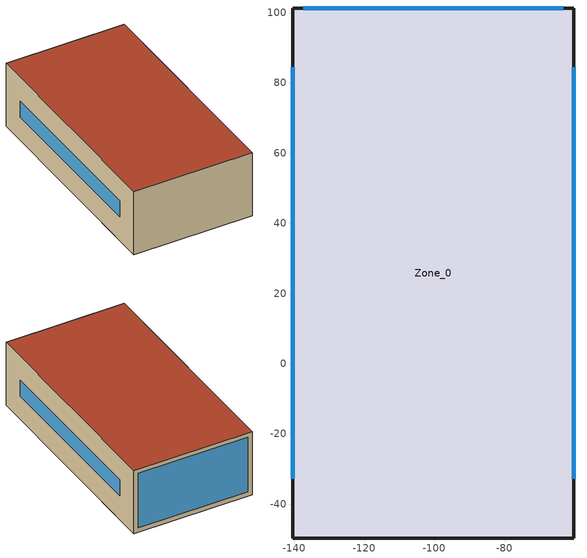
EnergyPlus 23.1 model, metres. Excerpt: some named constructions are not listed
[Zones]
Zone_0
 floor ground (Zone_0:f4UnderGroundSlabCF): -140.36,-49.67 -140.36,101.37 -60.28,101.37 -60.28,-49.67 z0
 wall outside (90.1-2019 Nonresidential CZ 0 Exterior Wall (Mass)): -140.36,-49.67 -60.28,-49.67 -60.28,101.37 -140.36,101.37 -140.36,-49.67 z0:45.38
 window (90.1-2019 Nonresidential CZ 0 Glazing (Operable)): -60.28,-32.82 -60.28,84.52 / -140.36,84.52 -140.36,-32.82 z16.85:28.53; -63.33,101.37 -137.32,101.37 z3.04:42.33
 roof outside (90.1-2019 Nonresidential CZ 0 Exterior Roof (Mass)): -140.36,-49.67 -60.28,-49.67 -60.28,101.37 -140.36,101.37 z45.38
[Schedule:Day:Hourly]
143fa4ec-fd82-4be0-be8e-f5ae8084ffd6: Fraction, 0, 0, 0, 0, 0, 1, 1, 1, 0, 0, 0, 1, 1, 1, 1, 1, 0, 0, 0, 0, 0, 0, 0, 0
b519e613-69d1-4143-9f08-65667a0f89f6: Fraction, 1, 1, 1, 1, 1, 1, 1, 1, 0, 0, 0, 1, 1, 1, 1, 0, 0, 0, 1, 1, 1, 1, 1, 1
0c94f40f-bb55-431a-93da-a01702a68468: Fraction, 1, 1, 1, 1, 1, 1, 1, 1, 0, 0, 1, 1, 1, 1, 1, 1, 1, 0, 0, 0, 0, 0, 0, 1
eed79e0d-8620-4bb3-87a4-833a199fbfc1: Fraction, 1, 1, 1, 1, 1, 1, 1, 1, 1, 0, 0, 0, 0, 0, 0, 0, 0, 0, 0, 0, 0, 1, 1, 1
ec2b9fd4-14e4-48e9-a44a-afc526686127: Fraction, 1, 1, 1, 1, 1, 1, 1, 1, 0, 0, 1, 1, 1, 1, 1, 1, 1, 1, 0, 0, 0, 0, 1, 1
32ef3fd3-44a7-458d-8d1d-25ee09505466: Fraction, 1, 1, 1, 1, 1, 1, 1, 1, 0, 0, 1, 0, 0, 0, 1, 1, 1, 1, 1, 1, 1, 1, 1, 1
b7ea1b4c-c6ec-44d7-bcc5-b01660e99775: Fraction, 1, 1, 1, 1, 1, 1, 1, 1, 0, 0, 0, 0, 0, 0, 0, 0, 0, 1, 1, 1, 1, 1, 1, 1
9b1912a1-9718-436a-9754-95d6e9614e98: Fraction, 1, 1, 1, 1, 1, 1, 1, 1, 0, 0, 0, 1, 1, 0, 0, 0, 0, 0, 0, 0, 1, 1, 1, 1
3288f521-f770-4658-83dd-61363a488cea: Fraction, 1, 1, 1, 1, 1, 1, 1, 1, 0, 0, 1, 1, 1, 1, 0, 0, 1, 0, 0, 0, 0, 1, 1, 1
23981e3b-cf52-4816-b7bf-5bda22c65c79: Fraction, 1, 1, 1, 1, 1, 1, 1, 1, 1, 0, 1, 1, 1, 1, 1, 1, 1, 0, 0, 0, 0, 0, 1, 1
dc41c013-c3c8-44f0-89eb-99215e6d3b43: Fraction, 1, 1, 1, 1, 1, 1, 1, 1, 0, 0, 1, 1, 1, 0, 1, 1, 0, 0, 1, 1, 1, 1, 1, 1
b9f00fc2-6d06-4e31-b919-4ea4a92ab7f1: Fraction, 1, 1, 1, 1, 1, 1, 1, 1, 1, 0, 0, 0, 0, 1, 0, 0, 0, 0, 0, 0, 0, 1, 1, 1
4e2ed3ee-902f-4381-94fd-6fd0f61aff54: Fraction, 1, 1, 1, 1, 1, 1, 1, 1, 0, 0, 0, 1, 1, 1, 1, 0, 0, 0, 0, 0, 0, 0, 0, 0
0aba5482-d8d5-4fb7-9d0b-086ab8c5a3ab: Fraction, 0, 1, 1, 1, 1, 1, 1, 0, 0, 0, 1, 1, 1, 1, 0, 0, 0, 0, 0, 0, 1, 1, 1, 0
31dd8569-f5a0-477f-a7a9-72d178d0b6eb: Fraction, 0, 0, 0, 0, 0, 0, 0, 0, 0, 0, 0, 1, 1, 0, 0, 1, 0, 0, 0, 0, 0, 0, 0, 0
a91c2348-5494-467a-9ad4-47cefd4247c4: Fraction, 0, 0, 0, 0, 0, 0, 0, 0, 0, 0, 0, 1, 1, 1, 1, 0, 0, 0, 0, 0, 0, 0, 0, 0
c8225d77-0f65-4cda-87a4-d3f0352835f2: Fraction, 0, 0, 0, 0, 0, 0, 0, 0, 0, 0, 0, 1, 0, 0, 0, 0, 0, 0, 0, 0, 0, 0, 0, 0
54bab6fc-58f0-4802-836f-e61a228652e0: Fraction, 0, 0, 0, 0, 1, 0, 0, 0, 0, 0, 0, 1, 1, 1, 0, 0, 0, 0, 0, 0, 0, 0, 0, 0
97140d55-8a58-4cc1-aebb-44be6b9ada18: Fraction, 0, 0, 0, 0, 1, 0, 0, 0, 0, 0, 0, 1, 1, 1, 0, 1, 1, 1, 0, 0, 1, 1, 1, 1
a8720592-26cf-44ce-8de6-aa57896070e2: Fraction, 1, 1, 1, 1, 1, 1, 1, 1, 1, 1, 1, 1, 1, 1, 1, 1, 1, 1, 1, 1, 1, 1, 1, 1
eb0a4045-f269-4873-94cb-e1a0002797f4: Fraction, 1, 1, 1, 0, 1, 1, 1, 1, 0, 1, 1, 1, 1, 1, 1, 1, 1, 1, 1, 1, 1, 1, 1, 1
8e3a63ec-e5eb-49fc-ac91-7d3725991bd5: Fraction, 1, 1, 1, 1, 1, 1, 1, 1, 1, 0, 0, 0, 1, 1, 0, 0, 1, 1, 1, 1, 1, 1, 1, 1
5d95e27c-e274-4b02-b8b2-ed242221e820: Fraction, 1, 1, 1, 1, 1, 1, 1, 1, 1, 0, 0, 1, 1, 0, 1, 0, 1, 1, 0, 1, 0, 0, 1, 0
672a72c0-6570-40b0-b6b6-3160fcf7dcc4: Fraction, 0, 1, 1, 1, 1, 1, 1, 1, 1, 1, 1, 1, 1, 0, 0, 0, 0, 0, 0, 0, 1, 1, 1, 1
a68df278-e82b-433b-81bc-79d8fb3064b1: Fraction, 1, 1, 1, 1, 1, 1, 1, 1, 1, 1, 1, 1, 0, 0, 0, 0, 0, 0, 0, 1, 1, 1, 1, 1
70960cfb-3b7e-450f-852b-40fe477ecd8b: Fraction, 1, 1, 1, 1, 1, 1, 1, 1, 1, 1, 1, 1, 1, 1, 0, 1, 1, 1, 0, 1, 1, 1, 1, 1
ba5a0690-2b16-46ce-9d33-d44837c569b7: Fraction, 1, 1, 1, 1, 1, 1, 1, 1, 1, 0, 0, 0, 0, 0, 0, 0, 0, 0, 0, 0, 1, 1, 1, 1
1d64ef77-297b-4138-b4ef-e921b686219a: Fraction, 1, 1, 1, 1, 1, 1, 1, 1, 0, 0, 0, 0, 1, 1, 1, 1, 0, 0, 0, 0, 0, 0, 1, 0
1dfa6979-8ca6-41f4-b3b1-93561d8e80d6: Fraction, 1, 1, 1, 1, 1, 1, 1, 1, 1, 1, 0, 1, 1, 1, 1, 0, 0, 0, 0, 0, 1, 1, 1, 0
e8f29ff4-adcd-4795-81d3-ec93a8832ae4: Fraction, 1, 1, 1, 1, 1, 1, 1, 1, 1, 0, 0, 0, 0, 1, 1, 1, 1, 1, 1, 1, 1, 1, 1, 1
21c3c76e-2a74-4107-aea6-e462b5d2bac3: Fraction, 1, 1, 1, 1, 1, 1, 1, 1, 1, 1, 0, 0, 0, 0, 0, 0, 0, 1, 0, 1, 1, 1, 1, 1
33c30d81-f00b-4923-865c-eb940213e196: Fraction, 1, 1, 1, 1, 1, 1, 1, 1, 0, 0, 0, 0, 0, 0, 0, 0, 0, 0, 0, 1, 1, 1, 1, 1
4dcc0d88-ce8f-424f-bdc4-384027354f76: Fraction, 1, 1, 1, 1, 1, 1, 1, 1, 0, 0, 0, 0, 1, 0, 1, 0, 1, 1, 1, 1, 0, 1, 1, 1
139e9da0-f471-449e-95c9-bd66a169b3d5: Fraction, 1, 1, 1, 1, 1, 1, 1, 1, 0, 0, 0, 0, 1, 0, 0, 0, 0, 0, 0, 0, 0, 1, 1, 1
e446d5ab-0ebf-474a-a924-2696d8246296: Fraction, 1, 1, 1, 1, 1, 1, 1, 1, 0, 0, 0, 1, 0, 1, 1, 0, 0, 0, 0, 0, 0, 0, 0, 1
91b09dac-9773-4940-9d5b-9cba7ea195d4: Fraction, 1, 1, 0, 0, 1, 1, 0, 1, 0, 0, 0, 0, 1, 0, 0, 0, 0, 0, 0, 0, 0, 0, 0, 0
e93989c7-9a69-4a74-97c3-c1c8d2119446: Fraction, 0, 0, 1, 0, 0, 0, 1, 0, 0, 0, 0, 0, 0, 1, 1, 0, 0, 0, 0, 0, 0, 0, 0, 0
9205a9fa-4173-4ecf-b415-1e0855e73fb6: Fraction, 0, 0, 0, 0, 0, 0, 0, 0, 0, 0, 0, 1, 1, 1, 1, 1, 0, 0, 0, 0, 0, 0, 1, 0
d3ba785d-687a-47d8-8b2f-c6f370d87fea: Fraction, 1, 1, 0, 0, 1, 0, 0, 1, 0, 0, 0, 1, 1, 1, 1, 0, 0, 0, 0, 0, 0, 0, 0, 0
958b1353-7e49-44e6-a468-30d1afddd5ae: Fraction, 0, 1, 0, 1, 1, 1, 1, 1, 0, 0, 0, 1, 1, 1, 1, 1, 0, 0, 0, 0, 0, 0, 0, 0
1aa83115-a740-43a4-ac93-b782b9c722ed: Fraction, 0, 1, 1, 1, 1, 1, 1, 1, 0, 0, 0, 0, 1, 1, 1, 1, 0, 0, 0, 0, 0, 0, 0, 0
954e2182-5d92-4fb9-ad4f-e24c1f51880f: Fraction, 0, 0, 0, 1, 1, 0, 0, 1, 0, 0, 0, 1, 1, 1, 1, 1, 0, 0, 0, 0, 0, 0, 0, 0
6e97915d-987b-42ad-a6e1-8e4f6c716ee5: Fraction, 0, 1, 1, 1, 1, 0, 0, 1, 0, 0, 0, 0, 0, 0, 0, 0, 0, 0, 0, 0, 0, 0, 1, 1
2b4470f0-7093-48e0-94a6-9aa36e9becdb: Fraction, 1, 1, 1, 1, 1, 0, 0, 0, 1, 1, 1, 0, 0, 0, 0, 0, 1, 1, 1, 1, 1, 1, 1, 1
0ba6cd0d-fc84-448c-85f8-98eede62dabd: Fraction, 1, 1, 0, 1, 1, 1, 0, 1, 1, 1, 1, 1, 1, 0, 0, 1, 1, 1, 1, 1, 1, 1, 1, 1
f5aec003-f357-4df3-aad9-224c82d11db5: Fraction, 1, 1, 1, 1, 1, 1, 1, 1, 1, 1, 1, 0, 0, 0, 0, 0, 1, 1, 1, 1, 1, 1, 0, 1
b08ff9d0-5e50-417a-ae58-96bf410c6a31: Fraction, 0, 0, 1, 1, 0, 1, 1, 0, 1, 1, 1, 0, 0, 0, 0, 1, 1, 1, 1, 1, 1, 1, 1, 1
dc7105a1-0efb-471d-96a0-3324b10f6d9b: Fraction, 1, 0, 1, 0, 0, 0, 0, 0, 1, 1, 1, 0, 0, 0, 0, 0, 1, 1, 1, 1, 1, 1, 1, 1
d3a79f5f-6ad9-42fc-a3fe-c1080ebe4b97: Fraction, 1, 0, 0, 0, 0, 0, 0, 0, 1, 1, 1, 1, 0, 0, 0, 0, 1, 1, 1, 1, 1, 1, 1, 1
83ccb90e-0f01-4fef-b7fd-df0160c4395e: Fraction, 1, 1, 1, 0, 0, 1, 1, 0, 1, 1, 1, 0, 0, 0, 0, 0, 1, 1, 1, 1, 1, 1, 1, 1
d23bcc61-a5f8-48c7-8a93-6223f081b3cc: Fraction, 1, 0, 0, 0, 0, 1, 1, 0, 1, 1, 1, 1, 1, 1, 1, 1, 1, 1, 1, 1, 1, 1, 0, 0
[Schedule:Week:Daily]
CoolAvail_Zone_0_46: eed79e0d-8620-4bb3-87a4-833a199fbfc1, 0c94f40f-bb55-431a-93da-a01702a68468, ec2b9fd4-14e4-48e9-a44a-afc526686127, 32ef3fd3-44a7-458d-8d1d-25ee09505466, b7ea1b4c-c6ec-44d7-bcc5-b01660e99775, 9b1912a1-9718-436a-9754-95d6e9614e98, 3288f521-f770-4658-83dd-61363a488cea, eed79e0d-8620-4bb3-87a4-833a199fbfc1, eed79e0d-8620-4bb3-87a4-833a199fbfc1, eed79e0d-8620-4bb3-87a4-833a199fbfc1, eed79e0d-8620-4bb3-87a4-833a199fbfc1, eed79e0d-8620-4bb3-87a4-833a199fbfc1
CoolAvail_Zone_0_47: 23981e3b-cf52-4816-b7bf-5bda22c65c79, dc41c013-c3c8-44f0-89eb-99215e6d3b43, b9f00fc2-6d06-4e31-b919-4ea4a92ab7f1, 4e2ed3ee-902f-4381-94fd-6fd0f61aff54, 0aba5482-d8d5-4fb7-9d0b-086ab8c5a3ab, 31dd8569-f5a0-477f-a7a9-72d178d0b6eb, a91c2348-5494-467a-9ad4-47cefd4247c4, 23981e3b-cf52-4816-b7bf-5bda22c65c79, 23981e3b-cf52-4816-b7bf-5bda22c65c79, 23981e3b-cf52-4816-b7bf-5bda22c65c79, 23981e3b-cf52-4816-b7bf-5bda22c65c79, 23981e3b-cf52-4816-b7bf-5bda22c65c79
CoolAvail_Zone_0_48: c8225d77-0f65-4cda-87a4-d3f0352835f2, 54bab6fc-58f0-4802-836f-e61a228652e0, 97140d55-8a58-4cc1-aebb-44be6b9ada18, a8720592-26cf-44ce-8de6-aa57896070e2, eb0a4045-f269-4873-94cb-e1a0002797f4, 8e3a63ec-e5eb-49fc-ac91-7d3725991bd5, 5d95e27c-e274-4b02-b8b2-ed242221e820, c8225d77-0f65-4cda-87a4-d3f0352835f2, c8225d77-0f65-4cda-87a4-d3f0352835f2, c8225d77-0f65-4cda-87a4-d3f0352835f2, c8225d77-0f65-4cda-87a4-d3f0352835f2, c8225d77-0f65-4cda-87a4-d3f0352835f2
CoolAvail_Zone_0_49: 672a72c0-6570-40b0-b6b6-3160fcf7dcc4, a68df278-e82b-433b-81bc-79d8fb3064b1, 70960cfb-3b7e-450f-852b-40fe477ecd8b, ba5a0690-2b16-46ce-9d33-d44837c569b7, 1d64ef77-297b-4138-b4ef-e921b686219a, 1dfa6979-8ca6-41f4-b3b1-93561d8e80d6, e8f29ff4-adcd-4795-81d3-ec93a8832ae4, 672a72c0-6570-40b0-b6b6-3160fcf7dcc4, 672a72c0-6570-40b0-b6b6-3160fcf7dcc4, 672a72c0-6570-40b0-b6b6-3160fcf7dcc4, 672a72c0-6570-40b0-b6b6-3160fcf7dcc4, 672a72c0-6570-40b0-b6b6-3160fcf7dcc4
CoolAvail_Zone_0_50: 21c3c76e-2a74-4107-aea6-e462b5d2bac3, b519e613-69d1-4143-9f08-65667a0f89f6, 33c30d81-f00b-4923-865c-eb940213e196, 4dcc0d88-ce8f-424f-bdc4-384027354f76, 139e9da0-f471-449e-95c9-bd66a169b3d5, e446d5ab-0ebf-474a-a924-2696d8246296, 91b09dac-9773-4940-9d5b-9cba7ea195d4, 21c3c76e-2a74-4107-aea6-e462b5d2bac3, 21c3c76e-2a74-4107-aea6-e462b5d2bac3, 21c3c76e-2a74-4107-aea6-e462b5d2bac3, 21c3c76e-2a74-4107-aea6-e462b5d2bac3, 21c3c76e-2a74-4107-aea6-e462b5d2bac3
CoolAvail_Zone_0_51: e93989c7-9a69-4a74-97c3-c1c8d2119446, 9205a9fa-4173-4ecf-b415-1e0855e73fb6, d3ba785d-687a-47d8-8b2f-c6f370d87fea, 958b1353-7e49-44e6-a468-30d1afddd5ae, 1aa83115-a740-43a4-ac93-b782b9c722ed, 954e2182-5d92-4fb9-ad4f-e24c1f51880f, 143fa4ec-fd82-4be0-be8e-f5ae8084ffd6, e93989c7-9a69-4a74-97c3-c1c8d2119446, e93989c7-9a69-4a74-97c3-c1c8d2119446, e93989c7-9a69-4a74-97c3-c1c8d2119446, e93989c7-9a69-4a74-97c3-c1c8d2119446, e93989c7-9a69-4a74-97c3-c1c8d2119446
CoolAvail_Zone_0_52: 6e97915d-987b-42ad-a6e1-8e4f6c716ee5, 6e97915d-987b-42ad-a6e1-8e4f6c716ee5, 6e97915d-987b-42ad-a6e1-8e4f6c716ee5, 6e97915d-987b-42ad-a6e1-8e4f6c716ee5, 6e97915d-987b-42ad-a6e1-8e4f6c716ee5, 6e97915d-987b-42ad-a6e1-8e4f6c716ee5, 6e97915d-987b-42ad-a6e1-8e4f6c716ee5, 6e97915d-987b-42ad-a6e1-8e4f6c716ee5, 6e97915d-987b-42ad-a6e1-8e4f6c716ee5, 6e97915d-987b-42ad-a6e1-8e4f6c716ee5, 6e97915d-987b-42ad-a6e1-8e4f6c716ee5, 6e97915d-987b-42ad-a6e1-8e4f6c716ee5
NatVentAvail_Zone_0_51: 0ba6cd0d-fc84-448c-85f8-98eede62dabd, f5aec003-f357-4df3-aad9-224c82d11db5, b08ff9d0-5e50-417a-ae58-96bf410c6a31, dc7105a1-0efb-471d-96a0-3324b10f6d9b, d3a79f5f-6ad9-42fc-a3fe-c1080ebe4b97, 83ccb90e-0f01-4fef-b7fd-df0160c4395e, 2b4470f0-7093-48e0-94a6-9aa36e9becdb, 0ba6cd0d-fc84-448c-85f8-98eede62dabd, 0ba6cd0d-fc84-448c-85f8-98eede62dabd, 0ba6cd0d-fc84-448c-85f8-98eede62dabd, 0ba6cd0d-fc84-448c-85f8-98eede62dabd, 0ba6cd0d-fc84-448c-85f8-98eede62dabd
NatVentAvail_Zone_0_52: d23bcc61-a5f8-48c7-8a93-6223f081b3cc, d23bcc61-a5f8-48c7-8a93-6223f081b3cc, d23bcc61-a5f8-48c7-8a93-6223f081b3cc, d23bcc61-a5f8-48c7-8a93-6223f081b3cc, d23bcc61-a5f8-48c7-8a93-6223f081b3cc, d23bcc61-a5f8-48c7-8a93-6223f081b3cc, d23bcc61-a5f8-48c7-8a93-6223f081b3cc, d23bcc61-a5f8-48c7-8a93-6223f081b3cc, d23bcc61-a5f8-48c7-8a93-6223f081b3cc, d23bcc61-a5f8-48c7-8a93-6223f081b3cc, d23bcc61-a5f8-48c7-8a93-6223f081b3cc, d23bcc61-a5f8-48c7-8a93-6223f081b3cc
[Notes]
----  This file was generated with Climate Studio 2.3.9455.24557
-------------------------ERL SENSORS--------------------------
Output:SQLite, Simple;
